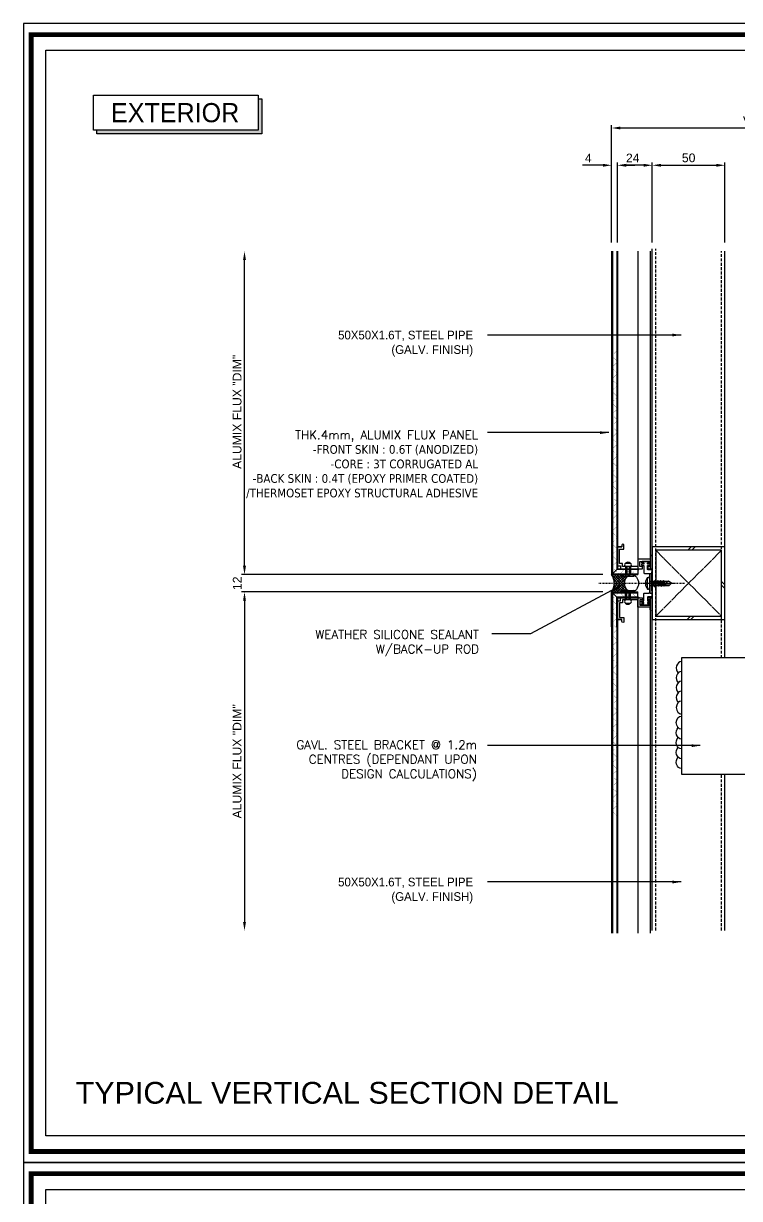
# Model space of a CAD drawing. Header units: millimetres. Extents: x 3549 to 7984, y 668 to 4080.
# Drawn here: x 3549 to 4042, y 2211 to 3020 of the extents above; entities that cross this region are included whole.
import ezdxf

# ---------------------------------------------------------------- set-up
doc = ezdxf.new("R2010")
doc.units = ezdxf.units.MM
for name, pattern in [('CENTER', [7.75, 7.25, -0.25, 0, -0.25]), ('HIDDEN', [0.375, 0.25, -0.125]), ('HIDDEN2', [1, 0.5, -0.5])]:
    doc.linetypes.add(name, pattern=pattern)
doc.layers.get('Defpoints').update_dxf_attribs({"color": 211})
for name, color, linetype in [('.1 text box', 7, 'Continuous'), ('3', 3, 'Continuous'), ('4', 4, 'Continuous'), ('A-SECT-WALL', 52, 'Continuous'), ('BOARD', 55, 'Continuous'), ('Bolt', 1, 'Continuous'), ('DIM', 7, 'Continuous'), ('Dims', 1, 'Continuous'), ('FAST', 60, 'Continuous'), ('INS', 2, 'Continuous'), ('nt', 34, 'Continuous'), ('PI', 6, 'Continuous'), ('TE 07', 7, 'Continuous'), ('TEXT', 2, 'Continuous')]:
    doc.layers.add(name, color=color, linetype=linetype)
doc.layers.add('NT Panel', color=7, linetype='Continuous', true_color=0xbfff7f)
doc.styles.add('HY울릉도L', font='Dotum.ttf')
doc.styles.get("Standard").update_dxf_attribs({"font": 'arial.ttf'})
doc.styles.add('style1', font='simplex.shx')
doc.dimstyles.new('Telling', dxfattribs={"dimscale": 2, "dimtxt": 3, "dimasz": 3, "dimexe": 1, "dimexo": 3, "dimgap": 1, "dimtad": 1, "dimdec": 1, "dimrnd": 1, "dimdsep": 46, "dimtxsty": 'Standard', "dimcen": 3, "dimclrd": 1, "dimclre": 1, "dimclrt": 2, "dimadec": 0, "dimazin": 0, "dimtfac": 1, "dimtdec": 1, "dimtofl": 0, "dimtmove": 0, "dimatfit": 0, "dimfxl": 1, "dimtolj": 1, "dimtzin": 0, "dimlwe": -1, "dimarcsym": 0})

# ---------------------------------------------------------------- blocks, each defined once
blk = doc.blocks.new('50')
at = {"color": 1, "linetype": 'CENTER'}
for p, q in [((-3.97, -22.7), (-49.37, 22.7)), ((-3.97, 22.7), (-49.37, -22.7))]:
    blk.add_line(p, q, dxfattribs=at)
at = {"layer": 'PI', "color": 9}
for p, q in [((-31.12, 25), (-28.82, 22.7)), ((-28.47, 25), (-26.17, 22.7)), ((-49.37, 1.24), (-51.67, -1.06)), ((-1.67, 1.82), (-3.97, -0.48)), ((-49.37, -1.41), (-51.67, -3.71)), ((-1.67, -0.83), (-3.97, -3.13)), ((-30.54, -22.7), (-28.24, -25)), ((-27.89, -22.7), (-25.59, -25))]:
    blk.add_line(p, q, dxfattribs=at)
at = {"layer": 'PI', "color": 4}
for points in [[(-1.67, -25), (-51.67, -25), (-51.67, 25), (-1.67, 25)], [(-3.97, -22.7), (-49.37, -22.7), (-49.37, 22.7), (-3.97, 22.7)]]:
    blk.add_lwpolyline(points, close=True, dxfattribs=at)
blk = doc.blocks.new('*D35')
at = {"layer": 'Defpoints', "color": 0, "transparency": 16777216}
for p in [(3953.87, 2640.58), (3701.16, 2628.58), (3953.87, 2628.58)]:
    blk.add_point(p, dxfattribs=at)
at = {"layer": 'Dims', "color": 1, "lineweight": -2, "transparency": 16777216}
for p, q in [((3701.16, 2646.58), (3701.16, 2652.58)), ((3701.16, 2622.58), (3701.16, 2616.58))]:
    blk.add_line(p, q, dxfattribs=at)
at = {"layer": 'Dims', "color": 1, "transparency": 16777216}
for p, q in [((3947.87, 2640.58), (3699.16, 2640.58)), ((3947.87, 2628.58), (3699.16, 2628.58))]:
    blk.add_line(p, q, dxfattribs=at)
for points in [[(3700.16, 2646.58), (3702.16, 2646.58), (3701.16, 2640.58)], [(3700.16, 2622.58), (3702.16, 2622.58), (3701.16, 2628.58)]]:
    blk.add_solid(points, dxfattribs=at)
at = {"layer": 'Dims', "color": 2, "transparency": 16777216, "insert": (3696.14, 2634.58), "char_height": 6, "attachment_point": 5, "rotation": 90}
blk.add_mtext('\\A1;12', dxfattribs=at)
blk = doc.blocks.new('*D36')
at = {"layer": 'Defpoints', "color": 0, "transparency": 16777216}
for p in [(3953.87, 2628.58), (3701.16, 2395.43), (3907.29, 2395.43)]:
    blk.add_point(p, dxfattribs=at)
at = {"layer": 'Dims', "color": 1, "transparency": 16777216}
blk.add_line((3947.87, 2628.58), (3699.16, 2628.58), dxfattribs=at)
at = {"layer": 'Dims', "color": 1, "lineweight": -2, "transparency": 16777216}
blk.add_line((3701.16, 2622.58), (3701.16, 2401.43), dxfattribs=at)
at = {"layer": 'Dims', "color": 1, "transparency": 16777216}
for points in [[(3700.16, 2622.58), (3702.16, 2622.58), (3701.16, 2628.58)], [(3700.16, 2401.43), (3702.16, 2401.43), (3701.16, 2395.43)]]:
    blk.add_solid(points, dxfattribs=at)
at = {"layer": 'Dims', "color": 2, "transparency": 16777216, "insert": (3696.11, 2512), "char_height": 6, "attachment_point": 5, "rotation": 90}
blk.add_mtext('\\A1;ALUMIX FLUX "DIM"', dxfattribs=at)
blk = doc.blocks.new('*D37')
at = {"layer": 'Defpoints', "color": 0, "transparency": 16777216}
for p in [(3701.16, 2863.06), (3907.29, 2863.06), (3953.87, 2640.58)]:
    blk.add_point(p, dxfattribs=at)
at = {"layer": 'Dims', "color": 1, "lineweight": -2, "transparency": 16777216}
blk.add_line((3701.16, 2646.58), (3701.16, 2857.06), dxfattribs=at)
at = {"layer": 'Dims', "color": 1, "transparency": 16777216}
blk.add_line((3947.87, 2640.58), (3699.16, 2640.58), dxfattribs=at)
for points in [[(3700.16, 2857.06), (3702.16, 2857.06), (3701.16, 2863.06)], [(3700.16, 2646.58), (3702.16, 2646.58), (3701.16, 2640.58)]]:
    blk.add_solid(points, dxfattribs=at)
at = {"layer": 'Dims', "color": 2, "transparency": 16777216, "insert": (3696.11, 2752.57), "char_height": 6, "attachment_point": 5, "rotation": 90}
blk.add_mtext('\\A1;ALUMIX FLUX "DIM"', dxfattribs=at)
blk = doc.blocks.new('AL-TEMPLATE')
at = {"color": 9, "const_width": 2.5}
blk.add_lwpolyline([(1976.34, 1509.45), (2808.34, 1509.45), (2808.34, 927.05), (1976.34, 927.05)], close=True, dxfattribs=at)
at = {"layer": 'nt', "color": 254, "linetype": 'Continuous', "ltscale": 2}
blk.add_lwpolyline([(1972.34, 1515.25), (1972.34, 921.25), (2812.34, 921.25), (2812.34, 1515.25)], close=True, dxfattribs=at)
at = {"layer": 'TE 07'}
blk.add_lwpolyline([(1984.07, 1501.32), (2709.08, 1501.32), (2709.08, 935.18), (1984.07, 935.18)], close=True, dxfattribs=at)
blk = doc.blocks.new('*D24')
at = {"layer": 'Defpoints', "color": 0, "transparency": 16777216}
for p in [(3957.87, 2922.28), (3957.87, 2863.19), (3981.87, 2863.19)]:
    blk.add_point(p, dxfattribs=at)
at = {"layer": 'Dims', "color": 1, "transparency": 16777216}
for p, q in [((3957.87, 2869.19), (3957.87, 2924.28)), ((3981.87, 2869.19), (3981.87, 2924.28))]:
    blk.add_line(p, q, dxfattribs=at)
at = {"layer": 'Dims', "color": 1, "lineweight": -2, "transparency": 16777216}
blk.add_line((3975.87, 2922.28), (3963.87, 2922.28), dxfattribs=at)
at = {"layer": 'Dims', "color": 1, "transparency": 16777216}
for points in [[(3963.87, 2923.28), (3963.87, 2921.28), (3957.87, 2922.28)], [(3975.87, 2923.28), (3975.87, 2921.28), (3981.87, 2922.28)]]:
    blk.add_solid(points, dxfattribs=at)
at = {"layer": 'Dims', "color": 2, "transparency": 16777216, "insert": (3968.37, 2927.3), "char_height": 6, "attachment_point": 5}
blk.add_mtext('\\A1;24', dxfattribs=at)
blk = doc.blocks.new('*D25')
at = {"layer": 'Defpoints', "color": 0, "transparency": 16777216}
for p in [(3953.87, 2922.28), (3953.87, 2863.19), (3957.87, 2863.19)]:
    blk.add_point(p, dxfattribs=at)
at = {"layer": 'Dims', "color": 1, "lineweight": -2, "transparency": 16777216}
for p, q in [((3947.87, 2922.28), (3933.72, 2922.28)), ((3963.87, 2922.28), (3969.87, 2922.28))]:
    blk.add_line(p, q, dxfattribs=at)
at = {"layer": 'Dims', "color": 1, "transparency": 16777216}
for p, q in [((3953.87, 2869.19), (3953.87, 2924.28)), ((3957.87, 2869.19), (3957.87, 2924.28))]:
    blk.add_line(p, q, dxfattribs=at)
for points in [[(3947.87, 2923.28), (3947.87, 2921.28), (3953.87, 2922.28)], [(3963.87, 2923.28), (3963.87, 2921.28), (3957.87, 2922.28)]]:
    blk.add_solid(points, dxfattribs=at)
at = {"layer": 'Dims', "color": 2, "transparency": 16777216, "insert": (3937.8, 2927.28), "char_height": 6, "attachment_point": 5}
blk.add_mtext('\\A1;4', dxfattribs=at)
blk = doc.blocks.new('*D26')
at = {"layer": 'Defpoints', "color": 0, "transparency": 16777216}
for p in [(4151.87, 2947.94), (3953.87, 2863.19), (4151.87, 2863.19)]:
    blk.add_point(p, dxfattribs=at)
at = {"layer": 'Dims', "color": 1, "transparency": 16777216}
for p, q in [((3953.87, 2869.19), (3953.87, 2949.94)), ((4151.87, 2869.19), (4151.87, 2949.94))]:
    blk.add_line(p, q, dxfattribs=at)
at = {"layer": 'Dims', "color": 1, "lineweight": -2, "transparency": 16777216}
blk.add_line((3959.87, 2947.94), (4145.87, 2947.94), dxfattribs=at)
at = {"layer": 'Dims', "color": 1, "transparency": 16777216}
for points in [[(3959.87, 2948.94), (3959.87, 2946.94), (3953.87, 2947.94)], [(4145.87, 2948.94), (4145.87, 2946.94), (4151.87, 2947.94)]]:
    blk.add_solid(points, dxfattribs=at)
at = {"layer": 'Dims', "color": 2, "transparency": 16777216, "insert": (4052.87, 2952.94), "char_height": 6, "attachment_point": 5}
blk.add_mtext('\\A1;VAR', dxfattribs=at)
blk = doc.blocks.new('*D27')
at = {"layer": 'Defpoints', "color": 0, "transparency": 16777216}
for p in [(4031.87, 2922.28), (3981.87, 2863.19), (4031.87, 2863.19)]:
    blk.add_point(p, dxfattribs=at)
at = {"layer": 'Dims', "color": 1, "transparency": 16777216}
for p, q in [((3981.87, 2869.19), (3981.87, 2924.28)), ((4031.87, 2869.19), (4031.87, 2924.28))]:
    blk.add_line(p, q, dxfattribs=at)
at = {"layer": 'Dims', "color": 1, "lineweight": -2, "transparency": 16777216}
blk.add_line((3987.87, 2922.28), (4025.87, 2922.28), dxfattribs=at)
at = {"layer": 'Dims', "color": 1, "transparency": 16777216}
for points in [[(3987.87, 2923.28), (3987.87, 2921.28), (3981.87, 2922.28)], [(4025.87, 2923.28), (4025.87, 2921.28), (4031.87, 2922.28)]]:
    blk.add_solid(points, dxfattribs=at)
at = {"layer": 'Dims', "color": 2, "transparency": 16777216, "insert": (4006.87, 2927.35), "char_height": 6, "attachment_point": 5}
blk.add_mtext('\\A1;50', dxfattribs=at)
blk = doc.blocks.new('SLIDE-MOLD')
at = {"layer": '.1 text box', "color": 7, "ltscale": 0.8, "true_color": 0xffffff, "elevation": 0}
blk.add_lwpolyline([(27951.36, 11468.84), (27951.36, 11465.84), (27951.36, 11468.84), (27964.36, 11468.84), (27964.36, 11466.84), (27966.36, 11466.84), (27966.36, 11454.59), (27966.74, 11454.52, -0.679596), (27966.74, 11454.15), (27966.36, 11454.09), (27966.36, 11451.59), (27965.11, 11451.59, -0.414214), (27964.86, 11451.84), (27964.86, 11453.34), (27961.36, 11453.34), (27961.36, 11446.34), (27964.86, 11446.34), (27964.86, 11447.59, -0.414214), (27965.11, 11447.84), (27966.36, 11447.84), (27966.36, 11445.09, -0.414214), (27966.11, 11444.84), (27958.11, 11444.84, -1), (27958.11, 11446.34), (27959.86, 11446.34), (27959.86, 11454.59, -0.414214), (27960.11, 11454.84), (27964.86, 11454.84), (27964.86, 11465.34), (27962.86, 11465.34), (27962.86, 11467.34), (27952.86, 11467.34), (27952.86, 11464.34), (27950.11, 11464.34, -1), (27950.11, 11465.84), (27951.36, 11465.84)], format="xyb", dxfattribs=at)
blk.add_lwpolyline([(27982.86, 11444.84), (27981.86, 11444.84, -0.414214), (27981.61, 11445.09), (27981.61, 11445.14), (27968.61, 11445.14), (27968.61, 11445.09, -0.414214), (27968.36, 11444.84), (27967.36, 11444.84, -0.414214), (27967.11, 11445.09), (27967.11, 11447.64, 0.414214), (27966.61, 11448.14), (27964.41, 11448.14, 0.414214), (27964.16, 11447.89), (27964.16, 11446.94, -1), (27963.16, 11446.94), (27963.16, 11447.89, 0.414214), (27962.91, 11448.14), (27962.61, 11448.14, 0.414214), (27962.36, 11447.89), (27962.36, 11446.94, -1), (27961.36, 11446.94), (27961.36, 11451.84, -1), (27962.36, 11451.84), (27962.36, 11450.89, 0.414214), (27962.61, 11450.64), (27962.91, 11450.64, 0.414214), (27963.16, 11450.89), (27963.16, 11451.84, -1), (27964.16, 11451.84), (27964.16, 11450.89, 0.414214), (27964.41, 11450.64), (27969.12, 11450.64, -0.414214), (27969.62, 11450.14), (27969.62, 11447.14, 0.414214), (27970.12, 11446.64), (27976.06, 11446.64), (27976.36, 11446.34), (27976.66, 11446.64), (27982.61, 11446.64, -0.414214), (27983.11, 11446.14), (27983.11, 11445.09, -0.414214)], format="xyb", close=True, dxfattribs=at)
blk = doc.blocks.new('피스')
at = {"color": 6}
for p, q in [((-4, 1.5), (-4, 1)), ((-4, 1.5), (4, 1.5)), ((-3, 0), (3, 0)), ((-0.4, 2.3), (0.4, 2.3)), ((4, 1.5), (4, 1)), ((2, -1.5), (-2, -2)), ((-1.5, -1.5), (-2, -2)), ((-2, -2), (-1.5, -2.5)), ((-1.5, -3.5), (-2, -4)), ((2, -3.5), (-2, -4)), ((-2, -4), (-1.5, -4.5)), ((-1.5, -5.5), (-2, -6)), ((2, -5.5), (-2, -6)), ((-2, -6), (-1.5, -6.5)), ((-1.5, -7.5), (-2, -8)), ((2, -7.5), (-2, -8)), ((-2, -8), (-1.5, -8.5)), ((-1.5, -0.5), (-1.5, -1.5)), ((1.5, -1), (-1.5, -1.5)), ((1.5, -2), (-1.5, -2.5)), ((-1.5, -2.5), (-1.5, -3.5)), ((1.5, -3), (-1.5, -3.5)), ((1.5, -4), (-1.5, -4.5)), ((-1.5, -4.5), (-1.5, -5.5)), ((1.5, -5), (-1.5, -5.5)), ((1.5, -6), (-1.5, -6.5)), ((-1.5, -6.5), (-1.5, -7.5)), ((1.5, -7), (-1.5, -7.5)), ((1.5, -8), (-1.5, -8.5)), ((1.5, -0.5), (1.5, -1)), ((1.5, -1), (2, -1.5)), ((2, -1.5), (1.5, -2)), ((1.5, -2), (1.5, -3)), ((1.5, -3), (2, -3.5)), ((2, -3.5), (1.5, -4)), ((1.5, -4), (1.5, -5)), ((1.5, -5), (2, -5.5)), ((2, -5.5), (1.5, -6)), ((1.5, -6), (1.5, -7)), ((1.5, -7), (2, -7.5)), ((2, -7.5), (1.5, -8)), ((1.5, -8), (1.5, -9)), ((-1.5, -9.5), (-2, -10)), ((2, -9.5), (-2, -10)), ((-2, -10), (-1.5, -10.5)), ((-1.5, -8.5), (-1.5, -9.5)), ((1.5, -9), (-1.5, -9.5)), ((1.5, -10), (-1.5, -10.5)), ((-1.5, -10.5), (-1.5, -13.5)), ((0, -15), (-1.5, -13.5)), ((-1.27, -13.54), (-1.27, -11.97)), ((0, -15), (-1.27, -13.54)), ((0, -15), (1.5, -13.03)), ((1.5, -13.03), (0.6, -11.47)), ((1.5, -9), (2, -9.5)), ((2, -9.5), (1.5, -10)), ((1.5, -10), (1.5, -13.03))]:
    blk.add_line(p, q, dxfattribs=at)
at = {"color": 1, "linetype": 'CENTER'}
for p, q in [((-0.5, 2.98), (-0.4, 2.3)), ((0, 4.99), (0, -16.77)), ((0.5, 2.98), (0.4, 2.3))]:
    blk.add_line(p, q, dxfattribs=at)
at = {"color": 6}
for centre, radius, start, end in [((0, -3.08), 6.08, 94.71456, 131.11209), ((-3, 1), 1, 180, 270), ((-2, -0.5), 0.5, 0, 90), ((0, -3.08), 6.08, 48.88791, 85.28544), ((2, -0.5), 0.5, 90, 180), ((3, 1), 1, 270, 0), ((-0.27, -11.97), 1, 30.08633, 180)]:
    blk.add_arc(centre, radius, start, end, dxfattribs=at)
blk = doc.blocks.new('N-SCREW')
at = {"color": 6}
blk.add_blockref('피스', (17.25, -1.03), dxfattribs=at)
blk = doc.blocks.new('FLUX_JOINT')
at = {"color": 1, "linetype": 'HIDDEN2'}
blk.add_line((2638.16, 3568.59), (2638.16, 3627.9), dxfattribs=at)
at = {"color": 18, "linetype": 'HIDDEN2', "true_color": 0x000000}
blk.add_line((2632.66, 3605.42), (2643.66, 3605.42), dxfattribs=at)
at = {"layer": 'BOARD', "const_width": 0.125}
for points in [[(2629.45, 3580.13), (2629.69, 3580.36), (2630.09, 3580.77), (2630.5, 3581.1), (2630.9, 3581.48), (2631.2, 3581.82), (2631.39, 3582.14), (2631.5, 3582.45), (2631.53, 3582.75), (2631.5, 3583.04), (2631.39, 3583.35), (2631.2, 3583.67), (2630.9, 3584.01), (2630.5, 3584.39), (2630.09, 3584.72), (2629.69, 3585.13), (2629.29, 3585.51), (2629, 3585.86), (2628.8, 3586.18), (2628.7, 3586.48), (2628.66, 3586.78), (2628.7, 3587.07), (2628.8, 3587.38), (2629, 3587.7), (2629.29, 3588.04), (2629.69, 3588.42), (2630.09, 3588.84), (2630.5, 3589.17), (2630.9, 3589.54), (2631.2, 3589.89), (2631.39, 3590.21), (2631.5, 3590.51), (2631.53, 3590.81), (2631.5, 3591.11), (2631.39, 3591.41), (2631.2, 3591.73), (2630.9, 3592.08), (2630.5, 3592.45), (2630.09, 3592.79), (2629.69, 3593.2), (2629.29, 3593.58), (2629, 3593.92), (2628.8, 3594.24), (2628.7, 3594.55), (2628.66, 3594.84), (2628.7, 3595.14), (2628.8, 3595.45)], [(2646.87, 3580.13), (2646.63, 3580.36), (2646.23, 3580.77), (2645.82, 3581.1), (2645.42, 3581.48), (2645.13, 3581.82), (2644.93, 3582.14), (2644.82, 3582.45), (2644.79, 3582.75), (2644.82, 3583.04), (2644.93, 3583.35), (2645.13, 3583.67), (2645.42, 3584.01), (2645.82, 3584.39), (2646.23, 3584.72), (2646.63, 3585.13), (2647.03, 3585.51), (2647.32, 3585.86), (2647.52, 3586.18), (2647.63, 3586.48), (2647.66, 3586.78), (2647.63, 3587.07), (2647.52, 3587.38), (2647.32, 3587.7), (2647.03, 3588.04), (2646.63, 3588.42), (2646.23, 3588.84), (2645.82, 3589.17), (2645.42, 3589.54), (2645.13, 3589.89), (2644.93, 3590.21), (2644.82, 3590.51), (2644.79, 3590.81), (2644.82, 3591.11), (2644.93, 3591.41), (2645.13, 3591.73), (2645.42, 3592.08), (2645.82, 3592.45), (2646.23, 3592.79), (2646.63, 3593.2), (2647.03, 3593.58), (2647.32, 3593.92), (2647.52, 3594.24), (2647.63, 3594.55), (2647.66, 3594.84), (2647.63, 3595.14), (2647.52, 3595.45)], [(2607.6, 3580.58), (2607.94, 3580.29), (2608.32, 3579.89), (2608.73, 3579.49), (2609.06, 3579.08), (2609.44, 3578.68), (2609.79, 3578.38), (2610.11, 3578.19), (2610.41, 3578.08), (2610.71, 3578.05), (2611, 3578.08), (2611.31, 3578.19), (2611.63, 3578.38), (2611.97, 3578.68), (2612.35, 3579.08), (2612.68, 3579.49), (2613.1, 3579.89), (2613.47, 3580.29), (2613.82, 3580.58), (2614.14, 3580.78), (2614.44, 3580.88), (2614.74, 3580.92), (2615.04, 3580.88), (2615.34, 3580.78), (2615.66, 3580.58), (2616.01, 3580.29), (2616.38, 3579.89), (2616.8, 3579.49), (2617.13, 3579.08), (2617.51, 3578.68), (2617.85, 3578.38), (2618.17, 3578.19), (2618.48, 3578.08), (2618.77, 3578.05), (2619.07, 3578.08), (2619.37, 3578.19), (2619.69, 3578.38), (2620.04, 3578.68), (2620.42, 3579.08), (2620.75, 3579.49), (2621.16, 3579.89), (2621.54, 3580.29), (2621.88, 3580.58), (2622.21, 3580.78), (2622.51, 3580.88), (2622.81, 3580.92), (2623.1, 3580.88), (2623.41, 3580.78), (2623.73, 3580.58), (2624.07, 3580.29), (2624.45, 3579.89), (2624.87, 3579.49), (2625.2, 3579.08), (2625.57, 3578.68), (2625.92, 3578.38), (2626.24, 3578.19), (2626.54, 3578.08), (2626.84, 3578.05), (2627.14, 3578.08), (2627.44, 3578.19), (2627.76, 3578.38), (2628.11, 3578.68), (2628.48, 3579.08), (2628.81, 3579.49), (2629.23, 3579.89)], [(2668.38, 3580.29), (2668.01, 3579.89), (2667.59, 3579.49), (2667.26, 3579.08), (2666.88, 3578.68), (2666.54, 3578.38), (2666.22, 3578.19), (2665.91, 3578.08), (2665.62, 3578.05), (2665.32, 3578.08), (2665.02, 3578.19), (2664.69, 3578.38), (2664.35, 3578.68), (2663.97, 3579.08), (2663.64, 3579.49), (2663.23, 3579.89), (2662.85, 3580.29), (2662.5, 3580.58), (2662.18, 3580.78), (2661.88, 3580.88), (2661.58, 3580.92), (2661.29, 3580.88), (2660.98, 3580.78), (2660.66, 3580.58), (2660.32, 3580.29), (2659.94, 3579.89), (2659.52, 3579.49), (2659.19, 3579.08), (2658.82, 3578.68), (2658.47, 3578.38), (2658.15, 3578.19), (2657.85, 3578.08), (2657.55, 3578.05), (2657.25, 3578.08), (2656.95, 3578.19), (2656.63, 3578.38), (2656.28, 3578.68), (2655.91, 3579.08), (2655.58, 3579.49), (2655.16, 3579.89), (2654.78, 3580.29), (2654.44, 3580.58), (2654.12, 3580.78), (2653.81, 3580.88), (2653.52, 3580.92), (2653.22, 3580.88), (2652.92, 3580.78), (2652.6, 3580.58), (2652.25, 3580.29), (2651.87, 3579.89), (2651.46, 3579.49), (2651.13, 3579.08), (2650.75, 3578.68), (2650.41, 3578.38), (2650.08, 3578.19), (2649.78, 3578.08), (2649.48, 3578.05), (2649.19, 3578.08), (2648.88, 3578.19), (2648.56, 3578.38), (2648.22, 3578.68), (2647.84, 3579.08), (2647.51, 3579.49), (2647.09, 3579.89)]]:
    blk.add_lwpolyline(points, dxfattribs=at)
at = {"layer": 'Bolt', "linetype": 'Continuous', "ltscale": 3}
for p, q in [((2632.16, 3593.57), (2632.16, 3583.77)), ((2644.16, 3593.57), (2644.16, 3583.77)), ((2626.66, 3590.42, 0), (2626.66, 3586.92, 0)), ((2649.66, 3590.42, 0), (2649.66, 3586.92, 0))]:
    blk.add_line(p, q, dxfattribs=at)
at = {"layer": 'Bolt'}
for p, q in [((2633.21, 3584.82), (2633.21, 3592.52)), ((2643.11, 3584.82), (2643.11, 3592.52)), ((2624.35, 3586.92), (2624.35, 3590.42)), ((2626.66, 3590.42, 0), (2632.16, 3590.42, 0)), ((2626.66, 3589.42, 0), (2632.16, 3589.42, 0)), ((2626.66, 3587.92, 0), (2632.16, 3587.92, 0)), ((2626.66, 3586.92, 0), (2632.16, 3586.92, 0)), ((2649.66, 3590.42, 0), (2644.16, 3590.42, 0)), ((2649.66, 3589.42, 0), (2644.16, 3589.42, 0)), ((2649.66, 3587.92, 0), (2644.16, 3587.92, 0)), ((2649.66, 3586.92, 0), (2644.16, 3586.92, 0)), ((2651.98, 3586.92), (2651.98, 3590.42))]:
    blk.add_line(p, q, dxfattribs=at)
for centre, radius, start, end in [((2625.5, 3589.82, 0), 1.3, 27.34705, 152.65295), ((2632.16, 3592.52), 1.05, 0, 90), ((2644.16, 3592.52), 1.05, 90, 180), ((2650.82, 3589.82, 0), 1.3, 27.34705, 152.65295), ((2625.85, 3588.67), 2.2, 133.00287, 226.99713), ((2625.5, 3587.52, 0), 1.3, 207.34705, 332.65295), ((2632.16, 3584.82), 1.05, 270, 0), ((2644.16, 3584.82), 1.05, 180, 270), ((2650.82, 3587.52, 0), 1.3, 207.34705, 332.65295), ((2650.47, 3588.67), 2.2, 313.00287, 46.99713)]:
    blk.add_arc(centre, radius, start, end, dxfattribs=at)
at = {"layer": 'NT Panel', "color": 30, "true_color": 0xff7f00}
for p, q in [((2628.16, 3595.42), (2632.16, 3595.42)), ((2628.16, 3581.42), (2628.16, 3595.42)), ((2632.16, 3577.42), (2632.16, 3595.42)), ((2648.16, 3595.42), (2644.16, 3595.42)), ((2644.16, 3577.42), (2644.16, 3595.42)), ((2648.16, 3581.42), (2648.16, 3595.42)), ((2608.16, 3581.42), (2628.16, 3581.42)), ((2608.16, 3577.42), (2632.16, 3577.42)), ((2668.16, 3577.42), (2644.16, 3577.42)), ((2668.16, 3581.42), (2648.16, 3581.42))]:
    blk.add_line(p, q, dxfattribs=at)
at = {"layer": 'NT Panel', "color": 5, "true_color": 0x0000ff}
for p, q in [((2628.66, 3595.42), (2628.66, 3580.92)), ((2631.66, 3577.92), (2631.66, 3595.42)), ((2644.66, 3577.92), (2644.66, 3595.42)), ((2647.66, 3595.42), (2647.66, 3580.92)), ((2608.16, 3580.92), (2628.66, 3580.92)), ((2608.16, 3577.92), (2631.66, 3577.92)), ((2631.66, 3577.92), (2628.16, 3581.42)), ((2644.66, 3577.92), (2648.16, 3581.42)), ((2668.16, 3577.92), (2644.66, 3577.92)), ((2668.16, 3580.92), (2647.66, 3580.92))]:
    blk.add_line(p, q, dxfattribs=at)
at = {"rotation": 180}
blk.add_blockref('N-SCREW', (2655.41, 3602.59), dxfattribs=at)
at = {"layer": 'TEXT', "xscale": -1, "rotation": 180}
blk.add_blockref('SLIDE-MOLD', (-25338.2, 15050.26, 0), dxfattribs=at)
at = {"layer": 'TEXT', "rotation": 180}
blk.add_blockref('SLIDE-MOLD', (30614.53, 15050.26, 0), dxfattribs=at)

msp = doc.modelspace()

# ---------------------------------------------------------------- hatches: boundary and pattern name
at = {"layer": 'BOARD'}
h = msp.add_hatch(dxfattribs=at)
h.set_pattern_fill('ANSI37', color=256, scale=0.4, angle=90, style=0)
h.set_pattern_definition([(135, (34242.2624, -18265.3891), (-0.898025557, -0.898025557), []), (225, (34242.2624, -18265.3891), (0.898025557, -0.898025557), [])])
edge = h.paths.add_edge_path()
edge.add_ellipse((3967.59, 2634.58), major_axis=(0, -6), ratio=0.793089, start_angle=180, end_angle=360)
edge.add_line((3967.59, 2628.58), (3953.87, 2628.58))
edge.add_arc((3944.91, 2634.58), 10.79, 326.20705, 393.79295)
edge.add_line((3953.87, 2640.58), (3967.59, 2640.58))
at = {"layer": 'DIM'}
msp.add_hatch(color=6, dxfattribs=at).paths.add_polyline_path([(3712.99, 2967.93), (3710.59, 2967.93), (3710.59, 2946.4), (3599.56, 2946.4), (3599.56, 2943.84), (3712.99, 2943.84)])

# ---------------------------------------------------------------- linework, layer by layer
at = {"layer": '3', "color": 4}
for p, q in [((3981.87, 2395.56), (3981.87, 2864.73)), ((4031.87, 2583.17), (4031.87, 2863.19)), ((4031.87, 2395.56), (4031.87, 2503.17))]:
    msp.add_line(p, q, dxfattribs=at)
at = {"layer": 'A-SECT-WALL', "color": 5}
for p, q in [((3954.37, 2863.19), (3954.37, 2641.08)), ((3957.37, 2863.19), (3957.37, 2644.08)), ((3954.37, 2628.08), (3954.37, 2393.67)), ((3957.37, 2625.08), (3957.37, 2393.67))]:
    msp.add_line(p, q, dxfattribs=at)
at = {"layer": 'BOARD', "const_width": 0.125}
for points in [[(3955.94, 2655.94), (3956.34, 2656.35), (3956.74, 2656.73), (3957.03, 2657.08), (3957.23, 2657.4), (3957.34, 2657.7), (3957.37, 2658), (3957.34, 2658.29), (3957.23, 2658.6), (3957.03, 2658.92), (3956.74, 2659.26), (3956.34, 2659.64), (3955.94, 2660.06), (3955.53, 2660.39), (3955.13, 2660.77), (3954.84, 2661.11), (3954.64, 2661.43), (3954.53, 2661.74), (3954.5, 2662.03), (3954.53, 2662.33), (3954.64, 2662.63), (3954.84, 2662.95), (3955.13, 2663.3), (3955.53, 2663.68), (3955.94, 2664.01), (3956.34, 2664.42), (3956.74, 2664.8), (3957.03, 2665.14), (3957.23, 2665.46), (3957.34, 2665.77), (3957.37, 2666.06), (3957.34, 2666.36), (3957.23, 2666.67), (3957.03, 2666.99), (3956.74, 2667.33), (3956.34, 2667.71), (3955.94, 2668.12), (3955.53, 2668.45), (3955.13, 2668.83), (3954.84, 2669.18), (3954.64, 2669.5), (3954.53, 2669.8), (3954.5, 2670.1), (3954.53, 2670.39), (3954.64, 2670.7), (3954.84, 2671.02), (3955.13, 2671.36), (3955.53, 2671.74), (3955.94, 2672.07), (3956.34, 2672.49), (3956.74, 2672.86), (3957.03, 2673.21), (3957.23, 2673.53), (3957.34, 2673.83), (3957.37, 2674.13), (3957.34, 2674.43), (3957.23, 2674.73), (3957.03, 2675.05), (3956.74, 2675.4), (3956.34, 2675.77), (3955.94, 2676.19), (3955.53, 2676.52), (3955.13, 2676.9), (3954.84, 2677.24), (3954.64, 2677.56), (3954.53, 2677.87), (3954.5, 2678.16), (3954.53, 2678.46), (3954.64, 2678.76), (3954.84, 2679.09), (3955.13, 2679.43), (3955.53, 2679.81), (3955.94, 2680.14), (3956.34, 2680.55), (3956.74, 2680.93), (3957.03, 2681.28), (3957.23, 2681.6), (3957.34, 2681.9), (3957.37, 2682.2), (3957.34, 2682.49), (3957.23, 2682.8), (3957.03, 2683.12), (3956.74, 2683.46), (3956.34, 2683.84), (3955.94, 2684.26), (3955.53, 2684.59), (3955.13, 2684.96), (3954.84, 2685.31), (3954.64, 2685.63), (3954.53, 2685.93), (3954.5, 2686.23), (3954.53, 2686.53), (3954.64, 2686.83), (3954.84, 2687.15), (3955.13, 2687.5), (3955.53, 2687.87), (3955.94, 2688.2), (3956.34, 2688.62), (3956.74, 2689), (3957.03, 2689.34), (3957.23, 2689.66), (3957.34, 2689.97), (3957.37, 2690.26), (3957.34, 2690.56), (3957.23, 2690.86), (3957.03, 2691.18), (3956.74, 2691.53), (3956.34, 2691.91), (3955.94, 2692.32), (3955.53, 2692.65), (3955.13, 2693.03), (3954.84, 2693.37), (3954.64, 2693.7), (3954.53, 2694), (3954.5, 2694.3), (3954.53, 2694.59), (3954.64, 2694.9), (3954.84, 2695.22), (3955.13, 2695.56), (3955.53, 2695.94), (3955.94, 2696.27), (3956.34, 2696.69), (3956.74, 2697.06), (3957.03, 2697.41), (3957.23, 2697.73), (3957.34, 2698.03), (3957.37, 2698.33), (3957.34, 2698.63), (3957.23, 2698.93), (3957.03, 2699.25), (3956.74, 2699.6), (3956.34, 2699.97), (3955.94, 2700.39), (3955.53, 2700.72), (3955.13, 2701.1), (3954.84, 2701.44), (3954.64, 2701.76), (3954.53, 2702.07), (3954.5, 2702.36), (3954.53, 2702.66), (3954.64, 2702.96), (3954.84, 2703.28), (3955.13, 2703.63), (3955.53, 2704.01), (3955.94, 2704.34), (3956.34, 2704.75), (3956.74, 2705.13), (3957.03, 2705.47), (3957.23, 2705.79), (3957.34, 2706.1), (3957.37, 2706.4), (3957.34, 2706.69), (3957.23, 2707), (3957.03, 2707.32), (3956.74, 2707.66), (3956.34, 2708.04), (3955.94, 2708.45), (3955.53, 2708.78), (3955.13, 2709.16), (3954.84, 2709.51), (3954.64, 2709.83), (3954.53, 2710.13), (3954.5, 2710.43), (3954.53, 2710.72), (3954.64, 2711.03), (3954.84, 2711.35), (3955.13, 2711.69), (3955.53, 2712.07), (3955.94, 2712.4), (3956.34, 2712.82), (3956.74, 2713.19), (3957.03, 2713.54), (3957.23, 2713.86), (3957.34, 2714.16), (3957.37, 2714.46), (3957.34, 2714.76), (3957.23, 2715.06), (3957.03, 2715.38), (3956.74, 2715.73), (3956.34, 2716.1), (3955.94, 2716.52), (3955.53, 2716.85), (3955.13, 2717.23), (3954.84, 2717.57), (3954.64, 2717.89), (3954.53, 2718.2), (3954.5, 2718.49), (3954.53, 2718.79), (3954.64, 2719.1), (3954.84, 2719.42), (3955.13, 2719.76), (3955.53, 2720.14), (3955.94, 2720.47), (3956.34, 2720.88), (3956.74, 2721.26), (3957.03, 2721.61), (3957.23, 2721.93), (3957.34, 2722.23), (3957.37, 2722.53), (3957.34, 2722.82), (3957.23, 2723.13), (3957.03, 2723.45), (3956.74, 2723.79), (3956.34, 2724.17), (3955.94, 2724.59), (3955.53, 2724.92), (3955.13, 2725.29), (3954.84, 2725.64), (3954.64, 2725.96), (3954.53, 2726.26), (3954.5, 2726.56), (3954.53, 2726.86), (3954.64, 2727.16), (3954.84, 2727.48), (3955.13, 2727.83), (3955.53, 2728.2), (3955.94, 2728.53), (3956.34, 2728.95), (3956.74, 2729.33), (3957.03, 2729.67), (3957.23, 2729.99), (3957.34, 2730.3), (3957.37, 2730.59), (3957.34, 2730.89), (3957.23, 2731.19), (3957.03, 2731.51), (3956.74, 2731.86), (3956.34, 2732.24), (3955.94, 2732.65), (3955.53, 2732.98), (3955.13, 2733.36), (3954.84, 2733.71), (3954.64, 2734.03), (3954.53, 2734.33), (3954.5, 2734.63), (3954.53, 2734.92), (3954.64, 2735.23), (3954.84, 2735.55), (3955.13, 2735.89), (3955.53, 2736.27), (3955.94, 2736.6), (3956.34, 2737.02), (3956.74, 2737.39), (3957.03, 2737.74), (3957.23, 2738.06), (3957.34, 2738.36), (3957.37, 2738.66), (3957.34, 2738.96), (3957.23, 2739.26), (3957.03, 2739.58), (3956.74, 2739.93), (3956.34, 2740.3), (3955.94, 2740.72), (3955.53, 2741.05), (3955.13, 2741.43), (3954.84, 2741.77), (3954.64, 2742.09), (3954.53, 2742.4), (3954.5, 2742.69), (3954.53, 2742.99), (3954.64, 2743.29), (3954.84, 2743.61), (3955.13, 2743.96), (3955.53, 2744.34), (3955.94, 2744.67), (3956.34, 2745.08), (3956.74, 2745.46), (3957.03, 2745.8), (3957.23, 2746.12), (3957.34, 2746.43), (3957.37, 2746.73), (3957.34, 2747.02), (3957.23, 2747.33), (3957.03, 2747.65), (3956.74, 2747.99), (3956.34, 2748.37), (3955.94, 2748.78), (3955.53, 2749.12), (3955.13, 2749.49), (3954.84, 2749.84), (3954.64, 2750.16), (3954.53, 2750.46), (3954.5, 2750.76), (3954.53, 2751.06), (3954.64, 2751.36), (3954.84, 2751.68), (3955.13, 2752.02), (3955.53, 2752.4), (3955.94, 2752.73), (3956.34, 2753.15), (3956.74, 2753.53), (3957.03, 2753.87), (3957.23, 2754.19), (3957.34, 2754.5), (3957.37, 2754.79), (3957.34, 2755.09), (3957.23, 2755.39), (3957.03, 2755.71), (3956.74, 2756.06), (3956.34, 2756.44), (3955.94, 2756.85), (3955.53, 2757.18), (3955.13, 2757.56), (3954.84, 2757.9), (3954.64, 2758.22), (3954.53, 2758.53), (3954.5, 2758.82), (3954.53, 2759.12), (3954.64, 2759.43), (3954.84, 2759.75), (3955.13, 2760.09), (3955.53, 2760.47), (3955.94, 2760.8), (3956.34, 2761.21), (3956.74, 2761.59), (3957.03, 2761.94), (3957.23, 2762.26), (3957.34, 2762.56), (3957.37, 2762.86), (3957.34, 2763.15), (3957.23, 2763.46), (3957.03, 2763.78), (3956.74, 2764.12), (3956.34, 2764.5), (3955.94, 2764.92), (3955.53, 2765.25), (3955.13, 2765.62), (3954.84, 2765.97), (3954.64, 2766.29), (3954.53, 2766.59), (3954.5, 2766.89), (3954.53, 2767.19), (3954.64, 2767.49), (3954.84, 2767.81), (3955.13, 2768.16), (3955.53, 2768.53), (3955.94, 2768.86), (3956.34, 2769.28), (3956.74, 2769.66), (3957.03, 2770), (3957.23, 2770.32), (3957.34, 2770.63), (3957.37, 2770.92), (3957.34, 2771.22), (3957.23, 2771.52), (3957.03, 2771.85), (3956.74, 2772.19), (3956.34, 2772.57), (3955.94, 2772.98), (3955.53, 2773.31), (3955.13, 2773.69), (3954.84, 2774.04), (3954.64, 2774.36), (3954.53, 2774.66), (3954.5, 2774.96), (3954.53, 2775.25), (3954.64, 2775.56), (3954.84, 2775.88), (3955.13, 2776.22), (3955.53, 2776.6), (3955.94, 2776.93), (3956.34, 2777.35), (3956.74, 2777.72), (3957.03, 2778.07), (3957.23, 2778.39), (3957.34, 2778.69), (3957.37, 2778.99), (3957.34, 2779.29), (3957.23, 2779.59), (3957.03, 2779.91), (3956.74, 2780.26), (3956.34, 2780.63), (3955.94, 2781.05), (3955.53, 2781.38), (3955.13, 2781.76), (3954.84, 2782.1), (3954.64, 2782.42), (3954.53, 2782.73), (3954.5, 2783.02), (3954.53, 2783.32), (3954.64, 2783.62), (3954.84, 2783.94), (3955.13, 2784.29), (3955.53, 2784.67), (3955.94, 2785), (3956.34, 2785.41), (3956.74, 2785.79), (3957.03, 2786.13), (3957.23, 2786.46), (3957.34, 2786.76), (3957.37, 2787.06), (3957.34, 2787.35), (3957.23, 2787.66), (3957.03, 2787.98), (3956.74, 2788.32), (3956.34, 2788.7), (3955.94, 2789.12), (3955.53, 2789.45), (3955.13, 2789.82), (3954.84, 2790.17), (3954.64, 2790.49), (3954.53, 2790.79), (3954.5, 2791.09), (3954.53, 2791.39), (3954.64, 2791.69), (3954.84, 2792.01), (3955.13, 2792.36), (3955.53, 2792.73), (3955.94, 2793.06), (3956.34, 2793.48), (3956.74, 2793.86), (3957.03, 2794.2), (3957.23, 2794.52), (3957.34, 2794.83), (3957.37, 2795.12), (3957.34, 2795.42), (3957.23, 2795.72), (3957.03, 2796.04)], [(3955.94, 2613.22), (3956.34, 2612.8), (3956.74, 2612.42), (3957.03, 2612.08), (3957.23, 2611.76), (3957.34, 2611.45), (3957.37, 2611.16), (3957.34, 2610.86), (3957.23, 2610.56), (3957.03, 2610.23), (3956.74, 2609.89), (3956.34, 2609.51), (3955.94, 2609.1), (3955.53, 2608.77), (3955.13, 2608.39), (3954.84, 2608.04), (3954.64, 2607.72), (3954.53, 2607.42), (3954.5, 2607.12), (3954.53, 2606.83), (3954.64, 2606.52), (3954.84, 2606.2), (3955.13, 2605.86), (3955.53, 2605.48), (3955.94, 2605.15), (3956.34, 2604.73), (3956.74, 2604.36), (3957.03, 2604.01), (3957.23, 2603.69), (3957.34, 2603.39), (3957.37, 2603.09), (3957.34, 2602.79), (3957.23, 2602.49), (3957.03, 2602.17), (3956.74, 2601.82), (3956.34, 2601.45), (3955.94, 2601.03), (3955.53, 2600.7), (3955.13, 2600.32), (3954.84, 2599.98), (3954.64, 2599.66), (3954.53, 2599.35), (3954.5, 2599.06), (3954.53, 2598.76), (3954.64, 2598.46), (3954.84, 2598.14), (3955.13, 2597.79), (3955.53, 2597.41), (3955.94, 2597.08), (3956.34, 2596.67), (3956.74, 2596.29), (3957.03, 2595.95), (3957.23, 2595.62), (3957.34, 2595.32), (3957.37, 2595.02), (3957.34, 2594.73), (3957.23, 2594.42), (3957.03, 2594.1), (3956.74, 2593.76), (3956.34, 2593.38), (3955.94, 2592.96), (3955.53, 2592.63), (3955.13, 2592.26), (3954.84, 2591.91), (3954.64, 2591.59), (3954.53, 2591.29), (3954.5, 2590.99), (3954.53, 2590.69), (3954.64, 2590.39), (3954.84, 2590.07), (3955.13, 2589.72), (3955.53, 2589.35), (3955.94, 2589.02), (3956.34, 2588.6), (3956.74, 2588.22), (3957.03, 2587.88), (3957.23, 2587.56), (3957.34, 2587.25), (3957.37, 2586.96), (3957.34, 2586.66), (3957.23, 2586.36), (3957.03, 2586.04), (3956.74, 2585.69), (3956.34, 2585.31), (3955.94, 2584.9), (3955.53, 2584.57), (3955.13, 2584.19), (3954.84, 2583.85), (3954.64, 2583.53), (3954.53, 2583.22), (3954.5, 2582.92), (3954.53, 2582.63), (3954.64, 2582.32), (3954.84, 2582), (3955.13, 2581.66), (3955.53, 2581.28), (3955.94, 2580.95), (3956.34, 2580.54), (3956.74, 2580.16), (3957.03, 2579.81), (3957.23, 2579.49), (3957.34, 2579.19), (3957.37, 2578.89), (3957.34, 2578.6), (3957.23, 2578.29), (3957.03, 2577.97), (3956.74, 2577.63), (3956.34, 2577.25), (3955.94, 2576.83), (3955.53, 2576.5), (3955.13, 2576.12), (3954.84, 2575.78), (3954.64, 2575.46), (3954.53, 2575.15), (3954.5, 2574.86), (3954.53, 2574.56), (3954.64, 2574.26), (3954.84, 2573.94), (3955.13, 2573.59), (3955.53, 2573.21), (3955.94, 2572.88), (3956.34, 2572.47), (3956.74, 2572.09), (3957.03, 2571.75), (3957.23, 2571.43), (3957.34, 2571.12), (3957.37, 2570.83), (3957.34, 2570.53), (3957.23, 2570.22), (3957.03, 2569.9), (3956.74, 2569.56), (3956.34, 2569.18), (3955.94, 2568.77), (3955.53, 2568.44), (3955.13, 2568.06), (3954.84, 2567.71), (3954.64, 2567.39), (3954.53, 2567.09), (3954.5, 2566.79), (3954.53, 2566.5), (3954.64, 2566.19), (3954.84, 2565.87), (3955.13, 2565.53), (3955.53, 2565.15), (3955.94, 2564.82), (3956.34, 2564.4), (3956.74, 2564.03), (3957.03, 2563.68), (3957.23, 2563.36), (3957.34, 2563.06), (3957.37, 2562.76), (3957.34, 2562.46), (3957.23, 2562.16), (3957.03, 2561.84), (3956.74, 2561.49), (3956.34, 2561.12), (3955.94, 2560.7), (3955.53, 2560.37), (3955.13, 2559.99), (3954.84, 2559.65), (3954.64, 2559.33), (3954.53, 2559.02), (3954.5, 2558.73), (3954.53, 2558.43), (3954.64, 2558.13), (3954.84, 2557.8), (3955.13, 2557.46), (3955.53, 2557.08), (3955.94, 2556.75), (3956.34, 2556.34), (3956.74, 2555.96), (3957.03, 2555.61), (3957.23, 2555.29), (3957.34, 2554.99), (3957.37, 2554.69), (3957.34, 2554.4), (3957.23, 2554.09), (3957.03, 2553.77), (3956.74, 2553.43), (3956.34, 2553.05), (3955.94, 2552.63), (3955.53, 2552.3), (3955.13, 2551.93), (3954.84, 2551.58), (3954.64, 2551.26), (3954.53, 2550.96), (3954.5, 2550.66), (3954.53, 2550.36), (3954.64, 2550.06), (3954.84, 2549.74), (3955.13, 2549.39), (3955.53, 2549.02), (3955.94, 2548.69), (3956.34, 2548.27), (3956.74, 2547.89), (3957.03, 2547.55), (3957.23, 2547.23), (3957.34, 2546.92), (3957.37, 2546.63), (3957.34, 2546.33), (3957.23, 2546.03), (3957.03, 2545.71), (3956.74, 2545.36), (3956.34, 2544.98), (3955.94, 2544.57), (3955.53, 2544.24), (3955.13, 2543.86), (3954.84, 2543.52), (3954.64, 2543.19), (3954.53, 2542.89), (3954.5, 2542.59), (3954.53, 2542.3), (3954.64, 2541.99), (3954.84, 2541.67), (3955.13, 2541.33), (3955.53, 2540.95), (3955.94, 2540.62), (3956.34, 2540.2), (3956.74, 2539.83), (3957.03, 2539.48), (3957.23, 2539.16), (3957.34, 2538.86), (3957.37, 2538.56), (3957.34, 2538.26), (3957.23, 2537.96), (3957.03, 2537.64), (3956.74, 2537.29), (3956.34, 2536.92), (3955.94, 2536.5), (3955.53, 2536.17), (3955.13, 2535.79), (3954.84, 2535.45), (3954.64, 2535.13), (3954.53, 2534.82), (3954.5, 2534.53), (3954.53, 2534.23), (3954.64, 2533.93), (3954.84, 2533.61), (3955.13, 2533.26), (3955.53, 2532.88), (3955.94, 2532.55), (3956.34, 2532.14), (3956.74, 2531.76), (3957.03, 2531.42), (3957.23, 2531.1), (3957.34, 2530.79), (3957.37, 2530.49), (3957.34, 2530.2), (3957.23, 2529.89), (3957.03, 2529.57), (3956.74, 2529.23), (3956.34, 2528.85), (3955.94, 2528.44), (3955.53, 2528.11), (3955.13, 2527.73), (3954.84, 2527.38), (3954.64, 2527.06), (3954.53, 2526.76), (3954.5, 2526.46), (3954.53, 2526.17), (3954.64, 2525.86), (3954.84, 2525.54), (3955.13, 2525.2), (3955.53, 2524.82), (3955.94, 2524.49), (3956.34, 2524.07), (3956.74, 2523.7), (3957.03, 2523.35), (3957.23, 2523.03), (3957.34, 2522.73), (3957.37, 2522.43), (3957.34, 2522.13), (3957.23, 2521.83), (3957.03, 2521.51), (3956.74, 2521.16), (3956.34, 2520.79), (3955.94, 2520.37), (3955.53, 2520.04), (3955.13, 2519.66), (3954.84, 2519.32), (3954.64, 2519), (3954.53, 2518.69), (3954.5, 2518.4), (3954.53, 2518.1), (3954.64, 2517.79), (3954.84, 2517.47), (3955.13, 2517.13), (3955.53, 2516.75), (3955.94, 2516.42), (3956.34, 2516.01), (3956.74, 2515.63), (3957.03, 2515.28), (3957.23, 2514.96), (3957.34, 2514.66), (3957.37, 2514.36), (3957.34, 2514.07), (3957.23, 2513.76), (3957.03, 2513.44), (3956.74, 2513.1), (3956.34, 2512.72), (3955.94, 2512.3), (3955.53, 2511.97), (3955.13, 2511.6), (3954.84, 2511.25), (3954.64, 2510.93), (3954.53, 2510.63), (3954.5, 2510.33), (3954.53, 2510.03), (3954.64, 2509.73), (3954.84, 2509.41), (3955.13, 2509.06), (3955.53, 2508.69), (3955.94, 2508.36), (3956.34, 2507.94), (3956.74, 2507.56), (3957.03, 2507.22), (3957.23, 2506.9), (3957.34, 2506.59), (3957.37, 2506.3), (3957.34, 2506), (3957.23, 2505.7), (3957.03, 2505.38), (3956.74, 2505.03), (3956.34, 2504.65), (3955.94, 2504.24), (3955.53, 2503.91), (3955.13, 2503.53), (3954.84, 2503.18), (3954.64, 2502.86), (3954.53, 2502.56), (3954.5, 2502.26), (3954.53, 2501.97), (3954.64, 2501.66), (3954.84, 2501.34), (3955.13, 2501), (3955.53, 2500.62), (3955.94, 2500.29), (3956.34, 2499.87), (3956.74, 2499.5), (3957.03, 2499.15), (3957.23, 2498.83), (3957.34, 2498.53), (3957.37, 2498.23), (3957.34, 2497.93), (3957.23, 2497.63), (3957.03, 2497.31), (3956.74, 2496.96), (3956.34, 2496.59), (3955.94, 2496.17), (3955.53, 2495.84), (3955.13, 2495.46), (3954.84, 2495.12), (3954.64, 2494.8), (3954.53, 2494.49), (3954.5, 2494.2), (3954.53, 2493.9), (3954.64, 2493.6), (3954.84, 2493.28), (3955.13, 2492.93), (3955.53, 2492.55), (3955.94, 2492.22), (3956.34, 2491.81), (3956.74, 2491.43), (3957.03, 2491.09), (3957.23, 2490.77), (3957.34, 2490.46), (3957.37, 2490.16), (3957.34, 2489.87), (3957.23, 2489.56), (3957.03, 2489.24), (3956.74, 2488.9), (3956.34, 2488.52), (3955.94, 2488.11), (3955.53, 2487.77), (3955.13, 2487.4), (3954.84, 2487.05), (3954.64, 2486.73), (3954.53, 2486.43), (3954.5, 2486.13), (3954.53, 2485.83), (3954.64, 2485.53), (3954.84, 2485.21), (3955.13, 2484.86), (3955.53, 2484.49), (3955.94, 2484.16), (3956.34, 2483.74), (3956.74, 2483.36), (3957.03, 2483.02), (3957.23, 2482.7), (3957.34, 2482.39), (3957.37, 2482.1), (3957.34, 2481.8), (3957.23, 2481.5), (3957.03, 2481.18), (3956.74, 2480.83), (3956.34, 2480.45), (3955.94, 2480.04), (3955.53, 2479.71), (3955.13, 2479.33), (3954.84, 2478.99), (3954.64, 2478.67), (3954.53, 2478.36), (3954.5, 2478.07), (3954.53, 2477.77), (3954.64, 2477.46), (3954.84, 2477.14), (3955.13, 2476.8), (3955.53, 2476.42), (3955.94, 2476.09), (3956.34, 2475.68), (3956.74, 2475.3), (3957.03, 2474.95), (3957.23, 2474.63), (3957.34, 2474.33), (3957.37, 2474.03), (3957.34, 2473.74), (3957.23, 2473.43), (3957.03, 2473.11)]]:
    msp.add_lwpolyline(points, dxfattribs=at)
at = {"layer": 'BOARD'}
msp.add_arc((3944.91, 2634.58), 10.79, 326.20705, 33.79295, dxfattribs=at)
msp.add_ellipse((3967.59, 2634.58), major_axis=(0, -6), ratio=0.793089, dxfattribs=at)
at = {"layer": 'DIM', "color": 6}
msp.add_lwpolyline([(3597.16, 2970.49), (3710.59, 2970.49), (3710.59, 2946.4), (3597.16, 2946.4)], close=True, dxfattribs=at)
msp.add_lwpolyline([(3710.59, 2967.93), (3712.99, 2967.93), (3712.99, 2943.84), (3599.56, 2943.84), (3599.56, 2946.4)], dxfattribs=at)
at = {"layer": 'FAST', "color": 61}
msp.add_lwpolyline([(4151.87, 2583.17), (4001.87, 2583.16), (4001.87, 2503.16), (4151.87, 2503.17)], close=True, dxfattribs=at)
at = {"layer": 'INS'}
for centre, major_axis, start_param, end_param in [((4001.87, 2576.1), (0, 4.52), 0, 2.418858), ((4001.87, 2569.33), (0, 4.52), 0, 2.418858), ((4001.87, 2562.56), (0, 4.52), 0, 2.418858), ((4001.87, 2555.78), (0, 4.52), 0, 2.418858), ((4001.87, 2549.01), (0, -4.52), 3.141593, 6.283185)]:
    msp.add_ellipse(centre, major_axis=major_axis, ratio=0.772837, start_param=start_param, end_param=end_param, dxfattribs=at)
at = {"layer": 'INS', "extrusion": (0, 0, -1)}
for centre, end_param in [((4001.87, 2538.65), 6.283185), ((4001.87, 2531.87), 5.560451), ((4001.87, 2525.1), 5.560451), ((4001.87, 2518.33), 5.560451), ((4001.87, 2511.56), 5.560451)]:
    msp.add_ellipse(centre, major_axis=(0, 4.52), ratio=0.772837, start_param=3.141593, end_param=end_param, dxfattribs=at)
at = {"layer": 'NT Panel', "color": 30, "true_color": 0xff7f00}
for p, q in [((3953.87, 2863.19), (3953.87, 2640.58)), ((3957.87, 2863.19), (3957.87, 2644.58)), ((3953.87, 2624.58), (3953.87, 2393.67)), ((3957.87, 2624.58), (3957.87, 2393.67))]:
    msp.add_line(p, q, dxfattribs=at)
at = {"layer": 'NT Panel', "color": 9}
for p, q in [((3971.87, 2863.19), (3971.87, 2644.58)), ((3980.37, 2863.19), (3980.37, 2644.58)), ((3971.87, 2624.58), (3971.87, 2393.67)), ((3980.37, 2624.58), (3980.37, 2393.67))]:
    msp.add_line(p, q, dxfattribs=at)
at = {"layer": 'PI', "color": 5, "linetype": 'HIDDEN', "ltscale": 8}
for p, q in [((3984.17, 2395.56), (3984.17, 2864.73)), ((4029.57, 2583.17), (4029.57, 2863.19)), ((4029.57, 2395.56), (4029.57, 2503.17))]:
    msp.add_line(p, q, dxfattribs=at)

# ---------------------------------------------------------------- block references
at = {"rotation": 270}
msp.add_blockref('FLUX_JOINT', (376.45, 5272.74), dxfattribs=at)
at = {"layer": '4', "xscale": 1.32, "yscale": 1.32, "zscale": 1.32}
for p in [(945.56, 1019.74), (945.56, 235.66)]:
    msp.add_blockref('AL-TEMPLATE', p, dxfattribs=at)
at = {"layer": '4', "xscale": -1}
msp.add_blockref('50', (3980.2, 2634.58), dxfattribs=at)

# ---------------------------------------------------------------- texts
at = {"layer": 'TEXT', "color": 7, "style": 'HY울릉도L'}
msp.add_text('EXTERIOR', height=13.2, dxfattribs=at).set_placement((3609.28, 2951.9))
at = {"layer": 'TEXT'}
msp.add_text('TYPICAL VERTICAL SECTION DETAIL', height=15, dxfattribs=at).set_placement((3585, 2276.35))
at = {"layer": 'TEXT', "color": 2, "char_height": 6, "style": 'style1'}
for s, insert, width, attachment_point in [('{\\fHY울릉도L|b0|i0|c129|p18;50X50X1.6T, STEEL PIPE \\P(GALV. FINISH)}', (3858.53, 2808.42), 168.5268, 3), ('\\pxqr;THK.4mm, ALUMIX FLUX PANEL\\P{\\fTahoma|b0|i0|c129|p34;\\C256;-FRONT SKIN : 0.6T (ANODIZED)\\P-CORE : 3T CORRUGATED AL \\P-BACK SKIN : 0.4T (EPOXY PRIMER COATED)\\P/THERMOSET EPOXY STRUCTURAL ADHESIVE}', (3861.96, 2739.71), 181.6972, 3), ('\\pxqr;WEATHER SILICONE SEALANT\\PW/BACK-UP ROD', (3714.92, 2602.29), 147.6327, 1), ('\\pxqr;GAVL. STEEL BRACKET @ 1.2m CENTRES (DEPENDANT UPON DESIGN CALCULATIONS)', (3713.47, 2526.41), 147.6327, 1), ('{\\fHY울릉도L|b0|i0|c129|p18;50X50X1.6T, STEEL PIPE \\P(GALV. FINISH)}', (3858.53, 2431.93), 168.5268, 3)]:
    msp.add_mtext(s, dxfattribs=dict(at, insert=insert, width=width, attachment_point=attachment_point))

# ---------------------------------------------------------------- dimensions: what is measured, and where the dimension line sits
at = {"layer": 'Dims'}
dim = msp.add_linear_dim(base=(4151.87, 2947.94), p1=(3953.87, 2863.19), p2=(4151.87, 2863.19), text='VAR', dimstyle='Telling', dxfattribs=at)
dim.commit()
dim.dimension.update_dxf_attribs({"geometry": '*D26', "text_midpoint": (4052.87, 2952.94)})
for base, p1, p2, picture, middle in [((3953.87, 2922.28), (3957.87, 2863.19), (3953.87, 2863.19), '*D25', (3937.8, 2927.28)), ((4031.87, 2922.28), (3981.87, 2863.19), (4031.87, 2863.19), '*D27', (4006.87, 2927.35))]:
    dim = msp.add_linear_dim(base=base, p1=p1, p2=p2, dimstyle='Telling', dxfattribs=at)
    dim.commit()
    dim.dimension.update_dxf_attribs({"geometry": picture, "text_midpoint": middle})
dim = msp.add_linear_dim(base=(3957.87, 2922.28), p1=(3981.87, 2863.19), p2=(3957.87, 2863.19), dimstyle='Telling', dxfattribs=at)
dim.commit()
dim.dimension.update_dxf_attribs({"geometry": '*D24', "text_midpoint": (3968.37, 2922.28), "dimtype": 160})
dim = msp.add_linear_dim(base=(3701.16, 2863.06), p1=(3953.87, 2640.58), p2=(3907.29, 2863.06), angle=90, text='ALUMIX FLUX "DIM"', dimstyle='Telling', override={"dimse2": 1}, dxfattribs=at)
dim.commit()
dim.dimension.update_dxf_attribs({"geometry": '*D37', "text_midpoint": (3701.16, 2752.57), "dimtype": 160})
dim = msp.add_linear_dim(base=(3701.16, 2628.58), p1=(3953.87, 2640.58), p2=(3953.87, 2628.58), angle=270, dimstyle='Telling', dxfattribs=at)
dim.commit()
dim.dimension.update_dxf_attribs({"geometry": '*D35', "text_midpoint": (3701.16, 2634.58), "dimtype": 160})
dim = msp.add_linear_dim(base=(3701.16, 2395.43), p1=(3953.87, 2628.58), p2=(3907.29, 2395.43), angle=270, text='ALUMIX FLUX "DIM"', dimstyle='Telling', override={"dimse2": 1}, dxfattribs=at)
dim.commit()
dim.dimension.update_dxf_attribs({"geometry": '*D36', "text_midpoint": (3696.11, 2512)})

# ---------------------------------------------------------------- leaders
for points in [[(4001.61, 2805.44), (3868.33, 2805.44)], [(3951.87, 2738.25), (3868.33, 2738.25)], [(3960.67, 2633.2), (3898.02, 2599.66), (3871.39, 2599.66)], [(4014.9, 2522.82), (3868.33, 2522.82)], [(4001.61, 2428.95), (3868.33, 2428.95)]]:
    msp.add_leader(points, dimstyle='Telling', override={"dimgap": 1, "dimtad": 0}, dxfattribs=at)

doc.saveas('drawing.dxf')
